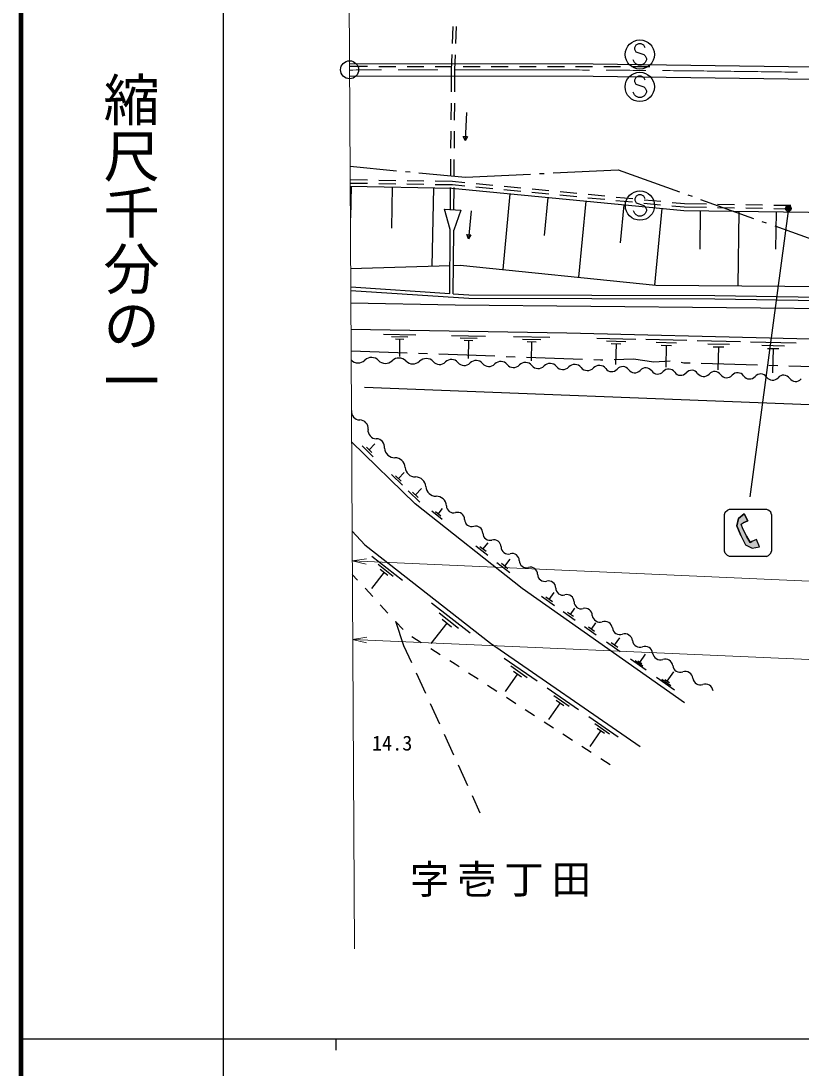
# Model space of a CAD drawing. Units: millimetres, scale not verified. Extents: x 40000 to 680000, y 20000 to 380000.
# Drawn here: x 40000 to 109383, y 202409 to 295506 of the extents above; entities that cross this region are included whole.
import ezdxf
from ezdxf.enums import TextEntityAlignment as Align

# ---------------------------------------------------------------- set-up
doc = ezdxf.new("R2010")
doc.units = ezdxf.units.MM
doc.header["$LTSCALE"] = 1000
doc.header["$PDMODE"] = 32
doc.header["$PDSIZE"] = 500
doc.linetypes.add('CHAIN', pattern=[18.5, 12, -1.5, 3.5, -1.5])
for name, color, linetype, lineweight in [('M-BGD', 7, 'Continuous', 25), ('M-BGD-HTXT', 7, 'Continuous', 13), ('M-BMK', 2, 'CHAIN', 13), ('M-BMK-ROW', 30, 'Continuous', 25), ('M-BMK-SRVR', 3, 'Continuous', 25), ('M-STR-HTXT', 7, 'Continuous', 13), ('M-STR-STRC', 7, 'Continuous', 25), ('M-TTL', 2, 'Continuous', 140), ('M-TTL-BAND', 7, 'Continuous', 25)]:
    doc.layers.add(name, color=color, linetype=linetype, lineweight=lineweight)
doc.layers.add('M-BMK-HTXT', color=7, linetype='Continuous')
doc.styles.add('@ＭＳ ゴシック', font='')
doc.styles.add('ＭＳ ゴシック', font='')
doc.styles.get('@ＭＳ ゴシック').set_extended_font_data('@MS Gothic')
doc.styles.get('ＭＳ ゴシック').set_extended_font_data('MS Gothic')

msp = doc.modelspace()

# ---------------------------------------------------------------- hatches: boundary and pattern name
at = {"layer": 'M-STR-STRC'}
msp.add_hatch(color=256, dxfattribs=at).paths.add_polyline_path([(105023, 248631), (105673, 248758), (105421, 249410), (104995, 249215), (104845, 249132), (104520, 249692), (104193, 250351), (104057, 250769), (104236, 250870), (104660, 251066), (104330, 251681), (103810, 251272), (103670, 250631), (104013, 249766), (104446, 248942)])

# ---------------------------------------------------------------- linework, layer by layer
at = {"layer": 'M-BGD'}
for p, q in [((78387, 293512), (78440, 295011)), ((78687, 293503), (78740, 295002)), ((78303, 291170), (78351, 292512)), ((78603, 291163), (78651, 292504)), ((69227, 291473), (69228, 291473)), ((69228, 291473), (70836, 291471)), ((71836, 291470), (73336, 291468)), ((74336, 291467), (75836, 291466)), ((76836, 291465), (78336, 291463)), ((79336, 291462), (80836, 291460)), ((81836, 291459), (83336, 291457)), ((84336, 291456), (85836, 291455)), ((86836, 291454), (88336, 291452)), ((89336, 291451), (90836, 291449)), ((91836, 291448), (93336, 291446)), ((94336, 291445), (95945, 291444)), ((78288, 289202), (78303, 291170)), ((78587, 289192), (78603, 291163)), ((78267, 286702), (78279, 288202)), ((78567, 286692), (78579, 288192)), ((79639, 287358), (79501, 284862)), ((78247, 284202), (78259, 285702)), ((78547, 284192), (78559, 285692)), ((79501, 284862), (79335, 285246)), ((79335, 285246), (79709, 285226)), ((79709, 285226), (79501, 284862)), ((78227, 281703), (78239, 283202)), ((78527, 281692), (78539, 283192)), ((69276, 282592), (73410, 282194)), ((74206, 282117), (74604, 282079)), ((87330, 281988), (93127, 282273)), ((93127, 282273), (98566, 280318)), ((69282, 281395), (70836, 281371)), ((71836, 281355), (73336, 281331)), ((74336, 281316), (75835, 281292)), ((75401, 282002), (79535, 281604)), ((76835, 281277), (78389, 281252)), ((78389, 281252), (79492, 281146)), ((79535, 281604), (85332, 281889)), ((86131, 281929), (86531, 281948)), ((69284, 281095), (70828, 281071)), ((69357, 280818), (69301, 278010)), ((71828, 281055), (73328, 281032)), ((73018, 280744), (72944, 277083)), ((74328, 281016), (75828, 280992)), ((76679, 280670), (76538, 273710)), ((76828, 280977), (78372, 280953)), ((78203, 278735), (78219, 280703)), ((78372, 280953), (79475, 280846)), ((78503, 278721), (78519, 280692)), ((80471, 280751), (81964, 280607)), ((80487, 281050), (81981, 280907)), ((82959, 280511), (84452, 280367)), ((82976, 280811), (84469, 280667)), ((85448, 280272), (86941, 280128)), ((85464, 280571), (86958, 280428)), ((87953, 280332), (89446, 280188)), ((83495, 280139), (82846, 273399)), ((86865, 279814), (86541, 276444)), ((87936, 280032), (89429, 279889)), ((90235, 279490), (89583, 272714)), ((90425, 279793), (91918, 279649)), ((90441, 280092), (91935, 279949)), ((92913, 279553), (94406, 279410)), ((92930, 279853), (94423, 279709)), ((95402, 279314), (96895, 279170)), ((95418, 279614), (96912, 279470)), ((97907, 279374), (99010, 279268)), ((99319, 280048), (99695, 279913)), ((100448, 279642), (105154, 277951)), ((80028, 278611), (79798, 276121)), ((93623, 279163), (93297, 275776)), ((97011, 278837), (96355, 272026)), ((97890, 279074), (98993, 278968)), ((98993, 278968), (100959, 278936)), ((99010, 279268), (100963, 279236)), ((100423, 278631), (100378, 275210)), ((101959, 278920), (103459, 278896)), ((101963, 279220), (103462, 279196)), ((103844, 278585), (103756, 271954)), ((104459, 278880), (105959, 278856)), ((104462, 279180), (105962, 279156)), ((106958, 278839), (108458, 278815)), ((106962, 279139), (108462, 279115)), ((107159, 278541), (107115, 275226)), ((105907, 277681), (106283, 277546)), ((78142, 271276), (78189, 276975)), ((78442, 271257), (78488, 276901)), ((79798, 276121), (79645, 276512)), ((79645, 276512), (80019, 276477)), ((107036, 277275), (111741, 275584)), ((80019, 276477), (79798, 276121)), ((69325, 273499), (78162, 273757)), ((69334, 271852), (78142, 271276)), ((72237, 267644), (75136, 267595)), ((72959, 267438), (74408, 267414)), ((73318, 267239), (74043, 267227)), ((73680, 267233), (73654, 265687)), ((78308, 267543), (81329, 267492)), ((79060, 267329), (80570, 267303)), ((83811, 267451), (87034, 267397)), ((84613, 267223), (86224, 267196)), ((91216, 267307), (94675, 267223)), ((95578, 267201), (99231, 267112)), ((79434, 267121), (80189, 267108)), ((79812, 267115), (79785, 265503)), ((85012, 267001), (85818, 266988)), ((85415, 266994), (85386, 265275)), ((92075, 267055), (93805, 267013)), ((92502, 266814), (93367, 266793)), ((92935, 266804), (92890, 264959)), ((96485, 266935), (98312, 266891)), ((96936, 266680), (97850, 266658)), ((97393, 266669), (97345, 264721)), ((100130, 267090), (103986, 266996)), ((101087, 266809), (103015, 266763)), ((101563, 266541), (102527, 266517)), ((102045, 266529), (101995, 264472)), ((104880, 266974), (108947, 266875)), ((105890, 266678), (107924, 266629)), ((106392, 266395), (107409, 266370)), ((106900, 266383), (106847, 264213)), ((70966, 257373), (71479, 257899)), ((71331, 256761), (70345, 257722)), ((71213, 257133), (70720, 257614)), ((73931, 254228), (72951, 255183)), ((73569, 254836), (74078, 255359)), ((73814, 254597), (73324, 255075)), ((75465, 252733), (74434, 253738)), ((75341, 253122), (74826, 253624)), ((75084, 253373), (75619, 253923)), ((77477, 251170), (76534, 251915)), ((77340, 251482), (76869, 251854)), ((77105, 251668), (77502, 252171)), ((81518, 247977), (80447, 248824)), ((81363, 248332), (80827, 248755)), ((81095, 248543), (81546, 249115)), ((71221, 247907), (73931, 245790)), ((83028, 247032), (83508, 247640)), ((71758, 247197), (73112, 246139)), ((71955, 246752), (72633, 246223)), ((83478, 246429), (82337, 247330)), ((83313, 246806), (82743, 247257)), ((69930, 245799), (69473, 246293)), ((72294, 246487), (71165, 245042)), ((71286, 244329), (70608, 245064)), ((87459, 243513), (86295, 244331)), ((87277, 243872), (86695, 244281)), ((86986, 244077), (87423, 244698)), ((72642, 242859), (71964, 243594)), ((76522, 243766), (79946, 241091)), ((88869, 242735), (89272, 243308)), ((73999, 241390), (73321, 242124)), ((74051, 239960), (73345, 242098)), ((77199, 242869), (78912, 241532)), ((77449, 242307), (78305, 241638)), ((89306, 242215), (88232, 242970)), ((89138, 242547), (88601, 242924)), ((77877, 241972), (76451, 240146)), ((91167, 240907), (90114, 241647)), ((91002, 241233), (90476, 241603)), ((90739, 241418), (91133, 241979)), ((75600, 240213), (74755, 240749)), ((93290, 239415), (92069, 240273)), ((93099, 239792), (92489, 240221)), ((92794, 240007), (93252, 240658)), ((74751, 238428), (74051, 239960)), ((77289, 239143), (76445, 239678)), ((78614, 238304), (78134, 238608)), ((82963, 238865), (85908, 236831)), ((95605, 237788), (94200, 238775)), ((95320, 238128), (94617, 238622)), ((95210, 238345), (94859, 238592)), ((95034, 238469), (95561, 239218)), ((75997, 235699), (75166, 237518)), ((78976, 238069), (78614, 238304)), ((80654, 236980), (79815, 237525)), ((84164, 237455), (83079, 235885)), ((83564, 238160), (85036, 237143)), ((83796, 237710), (84532, 237201)), ((97476, 236792), (98078, 237648)), ((98128, 236014), (96523, 237142)), ((97802, 236403), (97000, 236967)), ((97677, 236651), (97276, 236933)), ((82333, 235892), (81494, 236436)), ((86813, 236206), (89594, 234285)), ((87380, 235540), (88771, 234580)), ((77244, 232970), (76413, 234789)), ((84011, 234804), (83172, 235348)), ((87948, 234875), (86923, 233392)), ((87600, 235115), (88295, 234635)), ((85689, 233716), (84850, 234260)), ((87367, 232628), (86528, 233172)), ((90495, 233662), (93118, 231851)), ((91030, 233035), (92342, 232129)), ((78490, 230242), (77659, 232061)), ((89045, 231539), (88206, 232084)), ((91565, 232407), (90599, 231008)), ((91237, 232633), (91893, 232180)), ((90723, 230451), (89884, 230995)), ((79737, 227513), (78906, 229332)), ((92401, 229363), (91562, 229907)), ((80853, 225071), (80153, 226603))]:
    msp.add_line(p, q, dxfattribs=at)
for points in [[(69226, 291712), (69227, 291712), (90894, 291688), (119119, 291321), (149826, 290520), (159158, 290356), (184931, 289903), (223837, 289220), (259220, 288599), (269373, 288605), (292454, 288619), (307567, 288628), (333645, 288643), (359215, 288658), (369373, 288664), (384416, 288673), (415494, 288691), (448213, 288710), (469376, 288536), (473971, 288454), (504916, 287903), (530999, 287439), (557963, 286959), (568072, 286780)], [(69232, 290612), (90886, 290588), (119098, 290221), (149802, 289420), (159138, 289256), (184912, 288803), (223817, 288121), (259211, 287499), (269374, 287505), (292455, 287519), (307568, 287528), (333646, 287543), (359216, 287558), (369374, 287564), (384416, 287573), (415494, 287591), (448209, 287610), (469367, 287436), (473951, 287354), (504896, 286803), (530979, 286339), (557944, 285860), (568053, 285680)], [(69285, 280819), (78328, 280636), (98956, 278650), (118900, 278386), (138589, 279955), (167574, 279020), (176525, 279008)], [(69336, 271551), (79826, 270866), (101718, 270792), (125744, 270413), (135996, 269966), (165160, 275476), (175351, 277519), (184258, 278842)], [(78189, 276975), (77675, 278760), (79116, 278693), (78488, 276901)], [(78442, 271257), (79837, 271166), (101721, 271092), (125753, 270713), (135974, 270267), (165103, 275770), (175300, 277814), (184214, 279138)], [(78463, 273766), (79056, 273784), (96471, 272014), (123209, 271794), (138129, 273205), (159709, 277207), (176525, 279008)], [(69342, 270429), (78630, 270277), (114824, 269897), (135261, 269170), (136253, 269407)], [(69355, 268092), (88561, 267772), (127031, 266835), (136210, 264239)], [(136210, 264239), (136790, 263342), (136509, 260999), (128023, 262280), (123573, 260656), (117620, 260273), (110146, 261379), (70553, 262908)], [(99027, 234894), (84590, 245040), (75057, 252572), (69409, 258076)], [(69452, 250147), (70574, 248920), (81759, 240183), (95072, 230987)]]:
    msp.add_lwpolyline(points, dxfattribs=at)
for centre, radius, start, end in [((69989, 265970), 865, 224.23059, 313.61987), ((71182, 264718), 865, 44.23059, 133.61987), ((73614, 264673), 865, 44.23059, 133.61987), ((76046, 264627), 865, 44.23059, 133.61987), ((78290, 264687), 727, 38.66034, 136.67634), ((72421, 265925), 865, 224.23059, 313.61987), ((74853, 265879), 865, 224.23059, 313.61987), ((77233, 265684), 727, 218.66034, 316.67634), ((79425, 265595), 727, 218.66034, 316.67634), ((80482, 264598), 727, 38.66034, 136.67634), ((81617, 265506), 727, 218.66034, 316.67634), ((82675, 264509), 727, 38.66034, 136.67634), ((83809, 265416), 727, 218.66034, 316.67634), ((84867, 264419), 727, 38.66034, 136.67634), ((86001, 265327), 727, 218.66034, 316.67634), ((87059, 264330), 727, 38.66034, 136.67634), ((88194, 265238), 727, 218.66034, 316.67634), ((89251, 264241), 727, 38.66034, 136.67634), ((90386, 265149), 727, 218.66034, 316.67634), ((91443, 264151), 727, 38.66034, 136.67634), ((92543, 264976), 649, 214.86444, 319.0202), ((93522, 264125), 649, 34.86444, 139.0202), ((94586, 264867), 649, 214.86444, 319.0202), ((95566, 264016), 649, 34.86444, 139.0202), ((97610, 263907), 649, 34.86444, 139.0202), ((99653, 263798), 649, 34.86444, 139.0202), ((96630, 264758), 649, 214.86444, 319.0202), ((98674, 264649), 649, 214.86444, 319.0202), ((100718, 264540), 649, 214.86444, 319.0202), ((101697, 263689), 649, 34.86444, 139.0202), ((102762, 264430), 649, 214.86444, 319.0202), ((103741, 263580), 649, 34.86444, 139.0202), ((104806, 264321), 649, 214.86444, 319.0202), ((105785, 263470), 649, 34.86444, 139.0202), ((106850, 264212), 649, 214.86444, 319.0202), ((107829, 263361), 649, 34.86444, 139.0202), ((108893, 264103), 649, 214.86444, 319.0202), ((70136, 260779), 748, 173.12374, 269.65238), ((70127, 259283), 748, 353.12374, 89.65238), ((71612, 259104), 748, 173.12374, 269.65238), ((71603, 257608), 748, 353.12374, 89.65238), ((73252, 257574), 908, 183.4704, 270.58813), ((73271, 255758), 908, 3.4704, 90.58813), ((75083, 255868), 908, 183.4704, 270.58813), ((75102, 254052), 908, 3.4704, 90.58813), ((76914, 254162), 908, 183.4704, 270.58813), ((76933, 252346), 908, 3.4704, 90.58813), ((78479, 252408), 639, 180.58655, 285.55398), ((78822, 251176), 639, 0.58655, 105.55398), ((80100, 251189), 639, 180.58655, 285.55398), ((80443, 249957), 639, 0.58655, 105.55398), ((81722, 249970), 639, 180.58655, 285.55398), ((82065, 248738), 639, 0.58655, 105.55398), ((83343, 248751), 639, 180.58655, 285.55398), ((83686, 247519), 639, 0.58655, 105.55398), ((84965, 247532), 639, 180.58655, 285.55398), ((85308, 246300), 639, 0.58655, 105.55398), ((86586, 246314), 639, 180.58655, 285.55398), ((86929, 245082), 639, 0.58655, 105.55398), ((88208, 245095), 639, 180.58655, 285.55398), ((88551, 243863), 639, 0.58655, 105.55398), ((89830, 243876), 639, 180.58655, 285.55398), ((90172, 242644), 639, 0.58655, 105.55398), ((91488, 242737), 681, 187.32549, 288.77614), ((91926, 241447), 681, 7.32549, 108.77614), ((93278, 241621), 681, 187.32549, 288.77614), ((93716, 240331), 681, 7.32549, 108.77614), ((95067, 240505), 681, 187.32549, 288.77614), ((95506, 239215), 681, 7.32549, 108.77614), ((96857, 239389), 681, 187.32549, 288.77614), ((97296, 238099), 681, 7.32549, 108.77614), ((98647, 238272), 681, 187.32549, 288.77614), ((99086, 236982), 681, 7.32549, 108.77614), ((100437, 237156), 681, 187.32549, 288.77614), ((100876, 235866), 681, 7.32549, 108.77614)]:
    msp.add_arc(centre, radius, start, end, dxfattribs=at)
at = {"layer": 'M-BGD-HTXT'}
msp.add_line((69655, 213002), (68837, 363097), dxfattribs=at)
at = {"layer": 'M-BMK'}
msp.add_arc((79773, -1645669), 1936839, 88.03899, 90.31191, dxfattribs=at)
at = {"layer": 'M-BMK-ROW'}
for p, q in [((69365, 266182), (74362, 266002)), ((75361, 265966), (76161, 265937)), ((77160, 265901), (82157, 265721)), ((83156, 265685), (83956, 265656)), ((84955, 265620), (89952, 265440)), ((90951, 265404), (91549, 265383)), ((91549, 265383), (91751, 265388)), ((92750, 265411), (94473, 265452)), ((94473, 265452), (96274, 265192)), ((96274, 265192), (97728, 265290)), ((98715, 265160), (98953, 265118)), ((98953, 265118), (99511, 265102)), ((100510, 265073), (105508, 264931)), ((106508, 264903), (107307, 264880)), ((108307, 264852), (113305, 264709))]:
    msp.add_line(p, q, dxfattribs=at)
at = {"layer": 'M-BMK-SRVR'}
msp.add_circle((69229, 291162), 800, dxfattribs=at)
at = {"layer": 'M-STR-HTXT'}
for p, q in [((69467, 247502), (70727, 247696)), ((566978, 225249), (69467, 247502)), ((69467, 247502), (70704, 247197)), ((69502, 240520), (70761, 240715)), ((506673, 221329), (69502, 240520)), ((69502, 240520), (70739, 240216))]:
    msp.add_line(p, q, dxfattribs=at)
at = {"layer": 'M-STR-STRC'}
for p, q in [((94691, 293350), (94573, 293113)), ((94927, 293468), (94691, 293350)), ((95163, 293468), (94927, 293468)), ((95400, 293350), (95163, 293468)), ((95518, 293113), (95400, 293350)), ((94573, 293113), (94573, 292995)), ((94573, 292995), (94691, 292759)), ((94691, 292759), (95400, 292522)), ((95400, 292522), (95518, 292404)), ((95518, 292404), (95636, 292168)), ((94573, 291813), (94454, 292050)), ((94691, 291695), (94573, 291813)), ((94927, 291577), (94691, 291695)), ((95163, 291577), (94927, 291577)), ((95400, 291695), (95163, 291577)), ((95518, 291813), (95400, 291695)), ((95636, 292050), (95518, 291813)), ((95636, 292168), (95636, 292050)), ((94684, 290469), (94566, 290232)), ((94920, 290587), (94684, 290469)), ((95157, 290587), (94920, 290587)), ((95393, 290469), (95157, 290587)), ((95511, 290232), (95393, 290469)), ((94566, 290232), (94566, 290114)), ((94566, 290114), (94684, 289878)), ((94684, 289878), (95393, 289642)), ((95393, 289642), (95511, 289523)), ((94566, 288932), (94448, 289169)), ((94684, 288814), (94566, 288932)), ((94920, 288696), (94684, 288814)), ((95157, 288696), (94920, 288696)), ((95393, 288814), (95157, 288696)), ((95511, 288932), (95393, 288814)), ((95511, 289523), (95630, 289287)), ((95630, 289169), (95511, 288932)), ((95630, 289287), (95630, 289169)), ((94703, 279919), (94585, 279682)), ((94585, 279682), (94585, 279564)), ((94585, 279564), (94703, 279328)), ((94939, 280037), (94703, 279919)), ((94703, 279328), (95412, 279091)), ((95176, 280037), (94939, 280037)), ((95412, 279919), (95176, 280037)), ((95530, 279682), (95412, 279919)), ((94585, 278382), (94466, 278619)), ((94703, 278264), (94585, 278382)), ((95412, 279091), (95530, 278973)), ((95530, 278382), (95412, 278264)), ((95530, 278973), (95648, 278737)), ((95648, 278619), (95530, 278382)), ((95648, 278737), (95648, 278619)), ((108254, 278818), (104815, 253181)), ((94939, 278146), (94703, 278264)), ((95176, 278146), (94939, 278146)), ((95412, 278264), (95176, 278146)), ((102567, 251635), (102643, 251820)), ((102567, 248359), (102567, 251635)), ((102643, 251820), (102844, 252020)), ((102844, 252020), (103029, 252097)), ((103029, 252097), (106305, 252097)), ((103810, 251272), (104330, 251681)), ((104330, 251681), (104660, 251066)), ((106305, 252097), (106490, 252020)), ((106690, 251820), (106490, 252020)), ((106767, 251635), (106690, 251820)), ((106767, 251635), (106767, 248359)), ((103670, 250631), (103810, 251272)), ((104013, 249766), (103670, 250631)), ((104057, 250769), (104236, 250870)), ((104193, 250351), (104057, 250769)), ((104660, 251066), (104236, 250870)), ((104013, 249766), (104446, 248942)), ((104193, 250351), (104520, 249692)), ((104520, 249692), (104845, 249132)), ((104446, 248942), (105023, 248631)), ((104845, 249132), (104995, 249215)), ((105421, 249410), (104995, 249215)), ((105023, 248631), (105673, 248758)), ((105673, 248758), (105421, 249410)), ((102643, 248174), (102567, 248359)), ((102844, 247973), (102643, 248174)), ((103029, 247897), (102844, 247973)), ((106305, 247897), (103029, 247897)), ((106305, 247897), (106490, 247973)), ((106490, 247973), (106690, 248174)), ((106690, 248174), (106767, 248359))]:
    msp.add_line(p, q, dxfattribs=at)
msp.add_lwpolyline([(105023, 248631), (105673, 248758), (105421, 249410), (104995, 249215), (104845, 249132), (104520, 249692), (104193, 250351), (104057, 250769), (104236, 250870), (104660, 251066), (104330, 251681), (103810, 251272), (103670, 250631), (104013, 249766), (104446, 248942)], close=True, dxfattribs=at)
for centre, radius in [((95045, 292522), 1300), ((95039, 289642), 1300), ((95057, 279091), 1300), ((108254, 278818), 150), ((108254, 278818), 120), ((108254, 278818), 90), ((108254, 278818), 60), ((108254, 278818), 30)]:
    msp.add_circle(centre, radius, dxfattribs=at)
msp.add_point((108254, 278818), dxfattribs=at)
at = {"layer": 'M-TTL'}
msp.add_line((40000, 380000), (40000, 20000), dxfattribs=at)
at = {"layer": 'M-TTL-BAND'}
for p, q in [((58000, 370000), (58000, 20000)), ((40000, 205000), (579000, 205000)), ((68000, 205000), (68000, 204000))]:
    msp.add_line(p, q, dxfattribs=at)

# ---------------------------------------------------------------- texts
at = {"layer": 'M-BGD', "style": 'ＭＳ ゴシック'}
msp.add_text('14.3', height=1320, dxfattribs=at).set_placement((71219, 230245), align=Align.BOTTOM_LEFT)
at = {"layer": 'M-BMK-HTXT', "insert": (82990, 217626), "char_height": 2566, "attachment_point": 8, "style": 'ＭＳ ゴシック'}
msp.add_mtext('\\T1.2;字壱丁田', dxfattribs=at)
at = {"layer": 'M-TTL-BAND', "style": '@ＭＳ ゴシック'}
msp.add_text('縮尺千分の一', height=3666, rotation=270, dxfattribs=at).set_placement((49777, 261030), align=Align.MIDDLE_RIGHT)

doc.saveas('drawing.dxf')
